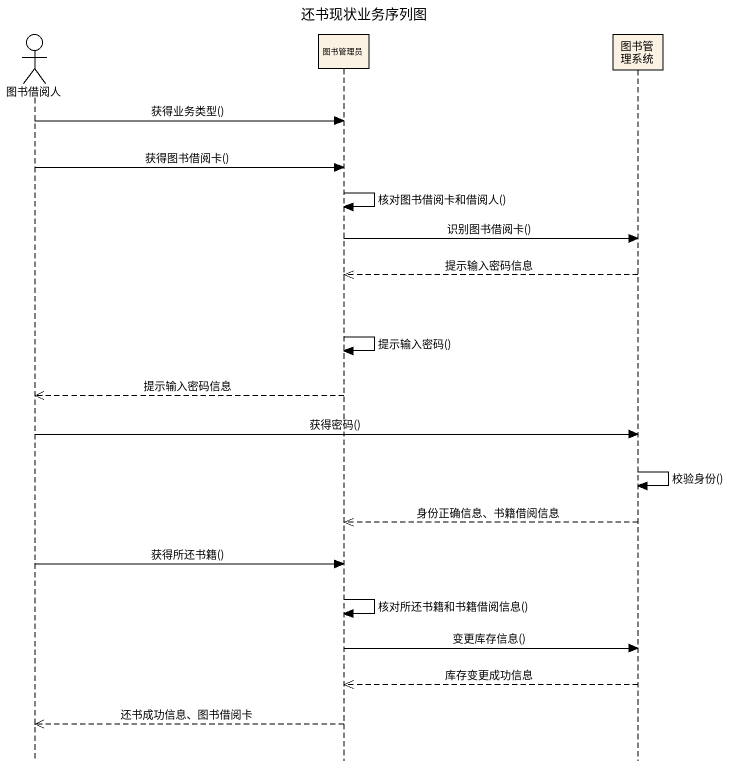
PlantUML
@startuml
title 还书现状业务序列图
hide footbox
actor 图书借阅人
participant 图书管理员
participant 图书管理系统

图书借阅人 -> 图书管理员 : 获得业务类型()
图书借阅人 -> 图书管理员 : 获得图书借阅卡()
图书管理员 -> 图书管理员 : 核对图书借阅卡和借阅人()
图书管理员 -> 图书管理系统 : 识别图书借阅卡()
图书管理系统 -->> 图书管理员 : 提示输入密码信息
图书管理员 -> 图书管理员 : 提示输入密码()
图书管理员 -->> 图书借阅人 : 提示输入密码信息
图书借阅人 -> 图书管理系统 : 获得密码()
图书管理系统 -> 图书管理系统 : 校验身份()
图书管理系统 -->> 图书管理员 : 身份正确信息、书籍借阅信息
图书借阅人 -> 图书管理员 : 获得所还书籍()
图书管理员 -> 图书管理员 : 核对所还书籍和书籍借阅信息()
图书管理员 -> 图书管理系统 : 变更库存信息()
图书管理系统 -->> 图书管理员 : 库存变更成功信息
图书管理员 -->> 图书借阅人 : 还书成功信息、图书借阅卡
@enduml
